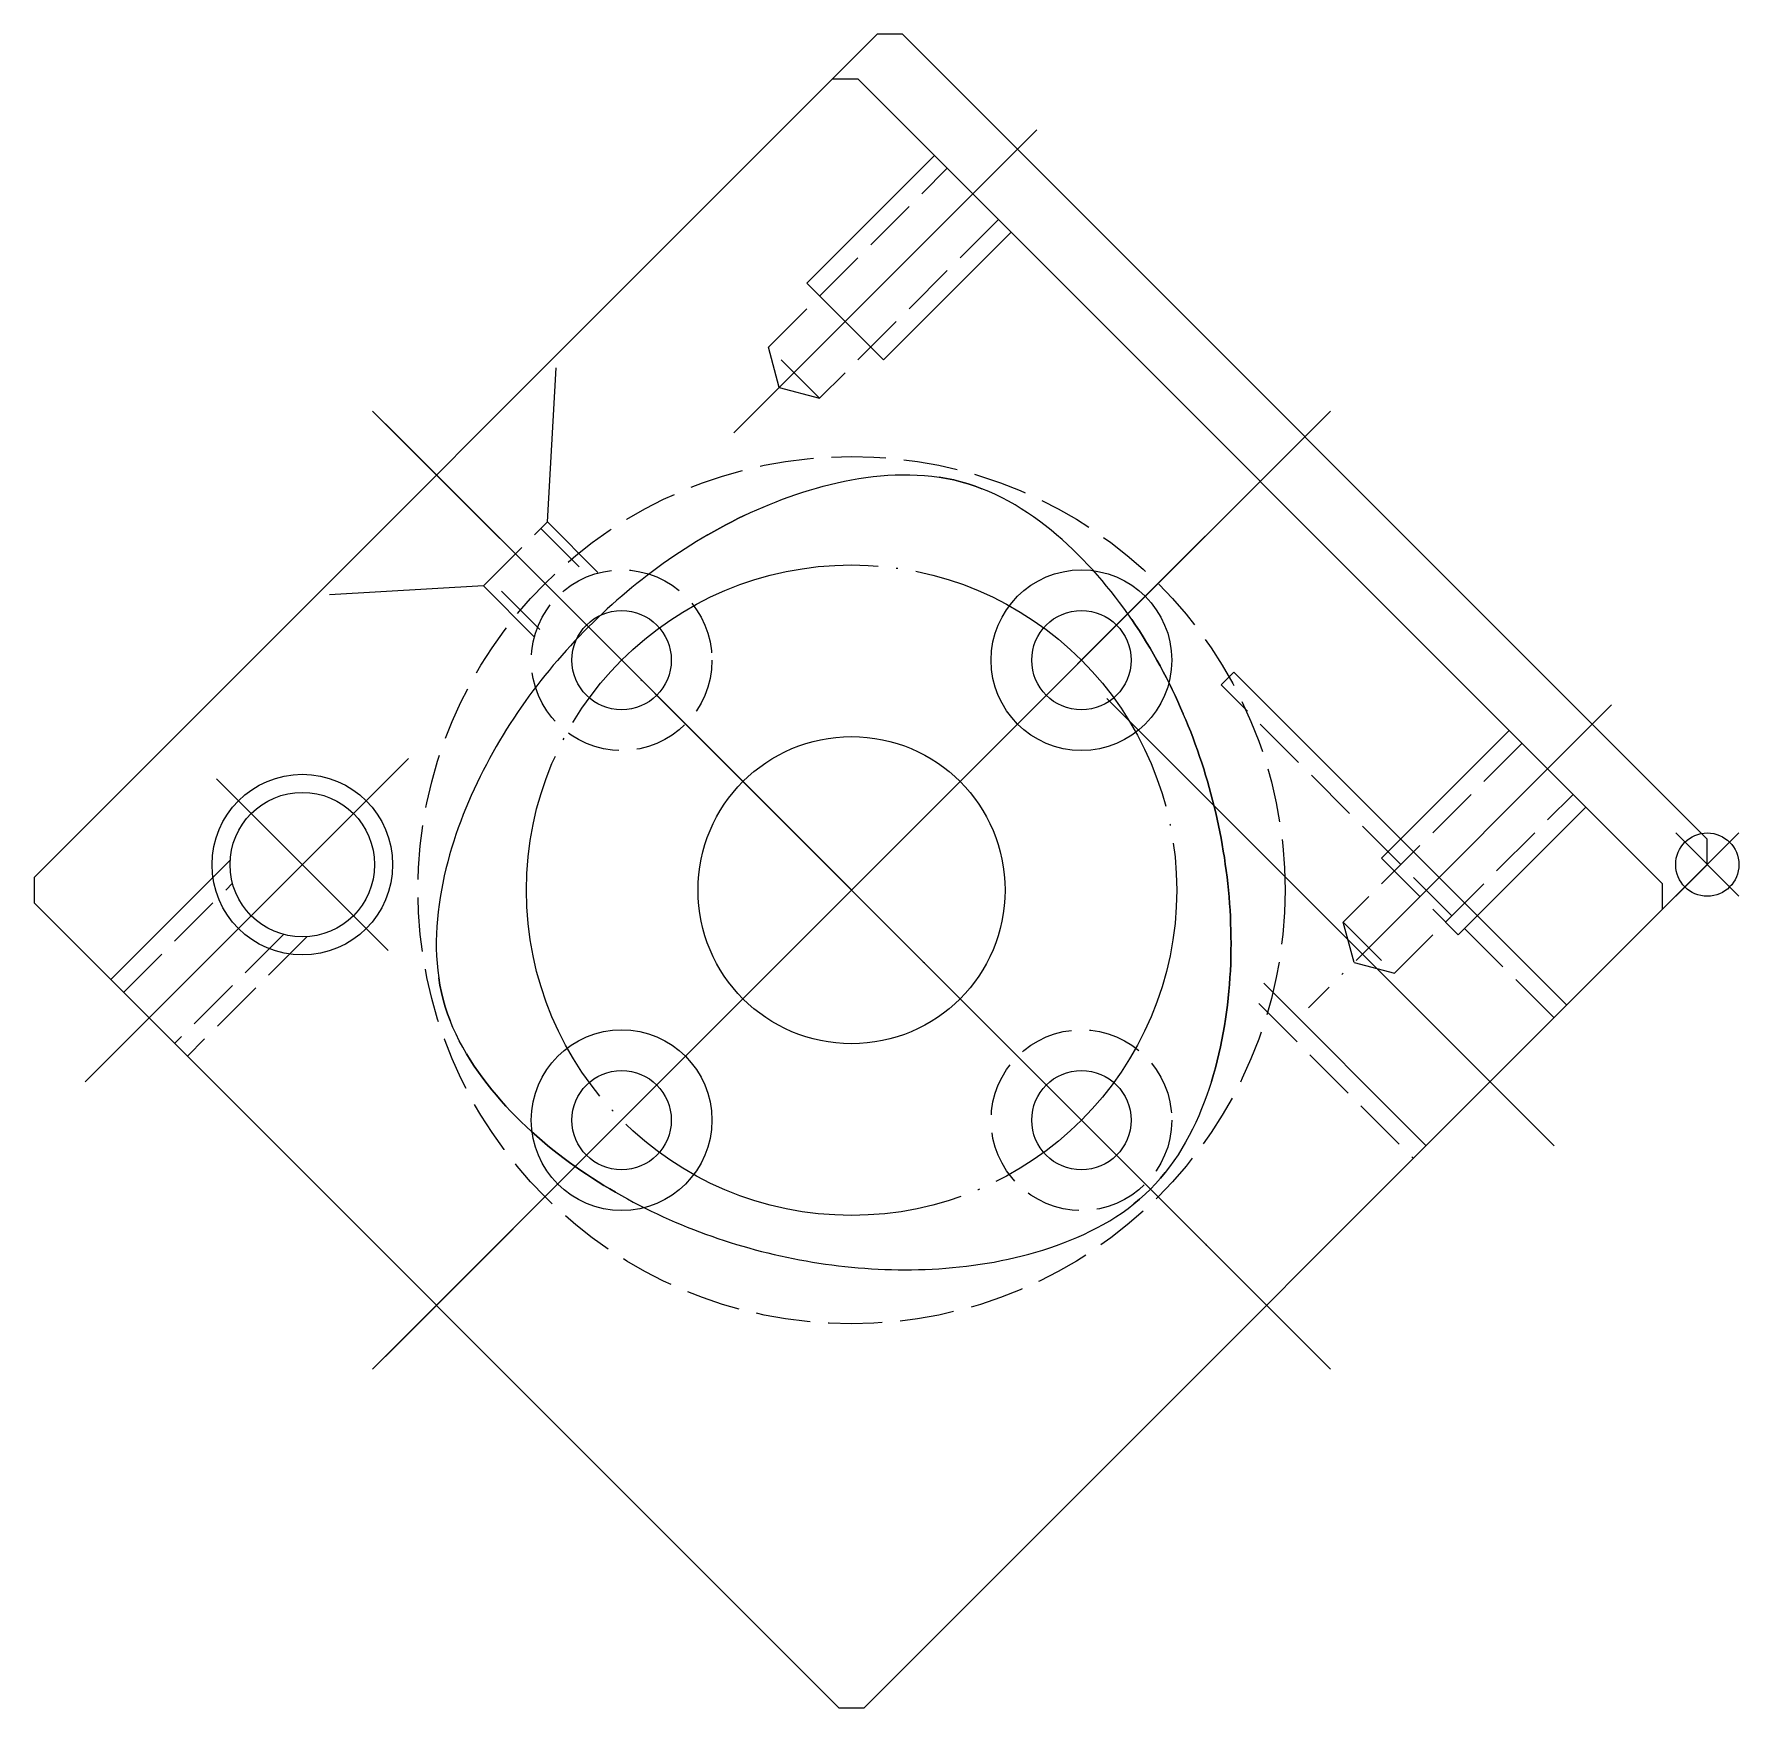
# Model space of a CAD drawing. Extents: x 166.6 to 261, y 712.6 to 805.2.
import ezdxf

# ---------------------------------------------------------------- set-up
doc = ezdxf.new("R2010")
doc.units = 0
doc.header["$MEASUREMENT"] = 0
doc.linetypes.add('CENTER', pattern=[22, 20, -1, 0, -1])
doc.linetypes.add('DASHED', pattern=[4, 3, -1])
doc.layers.get('0').update_dxf_attribs({"linetype": 'CONTINUOUS'})
doc.layers.add('$PARTREF_BOM', color=7, linetype='CONTINUOUS')
doc.styles.get("Standard").update_dxf_attribs({"font": 'txt.shx', "bigfont": 'chineset.shx'})

# ---------------------------------------------------------------- blocks, each defined once
blk = doc.blocks.new('PARTREF')
at = {"layer": '$PARTREF_BOM', "color": 2}
for p, q in [((-1.75, -1.75), (1.75, 1.75)), ((-1.75, 1.75), (1.75, -1.75))]:
    blk.add_line(p, q, dxfattribs=at)
blk.add_circle((0, 0), 1.75, dxfattribs=at)
at = {"layer": '$PARTREF_BOM', "color": 2, "flags": 1}
for tag, p in [('TAG5', (-16.086, -4.95)), ('TAG10', (-5.651, -4.998)), ('TAG15', (5.594, -4.742)), ('TAG4', (-16.086, -8.95)), ('TAG9', (-5.651, -8.998)), ('TAG14', (5.594, -8.742)), ('TAG13', (5.594, -12.742)), ('TAG3', (-16.086, -12.95)), ('TAG8', (-5.651, -12.998)), ('TAG2', (-16.086, -16.95)), ('TAG7', (-5.651, -16.998)), ('TAG12', (5.594, -16.742)), ('TAG1', (-16.086, -20.95)), ('TAG6', (-5.651, -20.998)), ('TAG11', (5.594, -20.742))]:
    blk.add_attdef(tag, p, '', height=2.5, dxfattribs=at)

msp = doc.modelspace()

# ---------------------------------------------------------------- linework, layer by layer
at = {"color": 7, "linetype": 'CONTINUOUS'}
for p, q in [((166.641, 758.536), (213.31, 805.205)), ((214.724, 805.205), (213.31, 805.205)), ((259.272, 760.658), (214.724, 805.205)), ((210.835, 802.73), (212.249, 802.73)), ((212.249, 802.73), (256.797, 758.183)), ((222.149, 799.902), (205.378, 783.131)), ((209.421, 791.417), (216.492, 798.488)), ((220.734, 794.245), (213.663, 787.174)), ((213.663, 787.174), (209.421, 791.417)), ((195.055, 778.206), (195.547, 786.736)), ((238.412, 784.346), (185.379, 731.313)), ((186.086, 783.639), (237.705, 732.02)), ((217.156, 780.613), (216.753, 780.682)), ((217.555, 780.53), (217.156, 780.613)), ((217.952, 780.432), (217.555, 780.53)), ((218.344, 780.319), (217.952, 780.432)), ((218.732, 780.191), (218.344, 780.319)), ((219.115, 780.049), (218.732, 780.191)), ((219.493, 779.893), (219.115, 780.049)), ((219.865, 779.725), (219.493, 779.893)), ((220.231, 779.544), (219.865, 779.725)), ((220.591, 779.352), (220.231, 779.544)), ((220.946, 779.15), (220.591, 779.352)), ((221.971, 778.486), (221.635, 778.716)), ((195.055, 778.206), (197.852, 775.408)), ((222.3, 778.248), (221.971, 778.486)), ((222.622, 778.003), (222.3, 778.248)), ((222.939, 777.752), (222.622, 778.003)), ((223.249, 777.494), (222.939, 777.752)), ((223.553, 777.23), (223.249, 777.494)), ((223.851, 776.962), (223.553, 777.23)), ((201.463, 775.899), (201.166, 775.685)), ((201.463, 775.899), (201.166, 775.685)), ((201.762, 776.11), (201.463, 775.899)), ((201.762, 776.11), (201.463, 775.899)), ((200.296, 775.026), (200.012, 774.801)), ((200.296, 775.026), (200.012, 774.801)), ((200.583, 775.249), (200.296, 775.026)), ((200.583, 775.249), (200.296, 775.026)), ((200.873, 775.469), (200.583, 775.249)), ((200.873, 775.469), (200.583, 775.249)), ((201.166, 775.685), (200.873, 775.469)), ((201.166, 775.685), (200.873, 775.469)), ((191.519, 774.67), (182.989, 774.177)), ((194.316, 771.873), (191.519, 774.67)), ((199.177, 774.108), (198.905, 773.872)), ((199.177, 774.108), (198.905, 773.872)), ((199.452, 774.342), (199.177, 774.108)), ((199.452, 774.342), (199.177, 774.108)), ((199.731, 774.573), (199.452, 774.342)), ((199.731, 774.573), (199.452, 774.342)), ((200.012, 774.801), (199.731, 774.573)), ((200.012, 774.801), (199.731, 774.573)), ((198.104, 773.146), (197.843, 772.899)), ((198.104, 773.146), (197.843, 772.899)), ((198.368, 773.391), (198.104, 773.146)), ((198.368, 773.391), (198.104, 773.146)), ((198.635, 773.632), (198.368, 773.391)), ((198.635, 773.632), (198.368, 773.391)), ((198.905, 773.872), (198.635, 773.632)), ((198.905, 773.872), (198.635, 773.632)), ((227.407, 772.809), (227.189, 773.123)), ((197.076, 772.14), (196.826, 771.882)), ((197.076, 772.14), (196.826, 771.882)), ((197.329, 772.396), (197.076, 772.14)), ((197.329, 772.396), (197.076, 772.14)), ((197.585, 772.648), (197.329, 772.396)), ((197.585, 772.648), (197.329, 772.396)), ((197.843, 772.899), (197.585, 772.648)), ((197.843, 772.899), (197.585, 772.648)), ((196.334, 771.357), (196.092, 771.09)), ((196.334, 771.357), (196.092, 771.09)), ((196.579, 771.62), (196.334, 771.357)), ((196.579, 771.62), (196.334, 771.357)), ((196.826, 771.882), (196.579, 771.62)), ((196.826, 771.882), (196.579, 771.62)), ((195.383, 770.272), (195.152, 769.994)), ((195.383, 770.272), (195.152, 769.994)), ((195.617, 770.548), (195.383, 770.272)), ((195.617, 770.548), (195.383, 770.272)), ((195.853, 770.82), (195.617, 770.548)), ((195.853, 770.82), (195.617, 770.548)), ((196.092, 771.09), (195.853, 770.82)), ((196.092, 771.09), (195.853, 770.82)), ((228.799, 770.567), (228.614, 770.891)), ((228.979, 770.241), (228.799, 770.567)), ((229.154, 769.914), (228.979, 770.241)), ((194.698, 769.429), (194.476, 769.142)), ((194.698, 769.429), (194.476, 769.142)), ((194.924, 769.713), (194.698, 769.429)), ((194.924, 769.713), (194.698, 769.429)), ((195.152, 769.994), (194.924, 769.713)), ((195.152, 769.994), (194.924, 769.713)), ((229.325, 769.586), (229.154, 769.914)), ((229.492, 769.256), (229.325, 769.586)), ((229.654, 768.926), (229.492, 769.256)), ((232.35, 769.194), (233.057, 769.901)), ((251.493, 751.465), (233.057, 769.901)), ((193.825, 768.262), (193.614, 767.963)), ((194.039, 768.558), (193.825, 768.262)), ((194.256, 768.852), (194.039, 768.558)), ((194.476, 769.142), (194.256, 768.852)), ((194.476, 769.142), (194.256, 768.852)), ((250.786, 743.687), (226.038, 768.436)), ((229.812, 768.594), (229.654, 768.926)), ((229.812, 768.595), (229.966, 768.262)), ((229.966, 768.262), (229.812, 768.594)), ((230.115, 767.929), (229.966, 768.262)), ((229.966, 768.262), (230.115, 767.929)), ((193.201, 767.354), (192.999, 767.045)), ((193.406, 767.66), (193.201, 767.354)), ((193.614, 767.963), (193.406, 767.66)), ((230.261, 767.594), (230.115, 767.929)), ((230.115, 767.929), (230.261, 767.594)), ((230.402, 767.259), (230.261, 767.594)), ((230.402, 767.259), (230.261, 767.594)), ((192.605, 766.418), (192.413, 766.099)), ((192.801, 766.733), (192.605, 766.418)), ((192.999, 767.045), (192.801, 766.733)), ((230.54, 766.922), (230.402, 767.259)), ((230.54, 766.922), (230.402, 767.259)), ((230.402, 767.259), (230.54, 766.923)), ((230.54, 766.923), (230.673, 766.585)), ((230.673, 766.585), (230.54, 766.922)), ((230.673, 766.585), (230.54, 766.922)), ((230.802, 766.247), (230.673, 766.585)), ((230.802, 766.247), (230.673, 766.585)), ((230.673, 766.585), (230.802, 766.247)), ((248.312, 766.668), (241.24, 759.597)), ((192.413, 766.099), (192.224, 765.777)), ((230.928, 765.908), (230.802, 766.247)), ((230.928, 765.908), (230.802, 766.247)), ((230.802, 766.247), (230.928, 765.908)), ((231.049, 765.568), (230.928, 765.908)), ((231.049, 765.568), (230.928, 765.908)), ((230.928, 765.908), (231.049, 765.568)), ((231.167, 765.227), (231.049, 765.568)), ((231.167, 765.227), (231.049, 765.568)), ((231.049, 765.568), (231.167, 765.227)), ((169.469, 747.223), (187.364, 765.118)), ((231.281, 764.885), (231.167, 765.227)), ((231.281, 764.885), (231.167, 765.227)), ((231.167, 765.227), (231.281, 764.885)), ((231.391, 764.542), (231.281, 764.885)), ((231.391, 764.542), (231.281, 764.885)), ((231.281, 764.885), (231.391, 764.542)), ((231.497, 764.198), (231.391, 764.542)), ((231.497, 764.198), (231.391, 764.542)), ((231.391, 764.542), (231.498, 764.198)), ((231.6, 763.853), (231.497, 764.198)), ((231.6, 763.853), (231.497, 764.198)), ((231.498, 764.198), (231.6, 763.853)), ((231.699, 763.508), (231.6, 763.853)), ((231.699, 763.508), (231.6, 763.853)), ((231.6, 763.853), (231.699, 763.508)), ((231.794, 763.161), (231.699, 763.508)), ((231.794, 763.161), (231.699, 763.508)), ((231.699, 763.508), (231.794, 763.161)), ((231.885, 762.813), (231.794, 763.161)), ((231.885, 762.813), (231.794, 763.161)), ((231.794, 763.161), (231.885, 762.813)), ((231.972, 762.464), (231.885, 762.813)), ((231.972, 762.464), (231.885, 762.813)), ((231.885, 762.813), (231.972, 762.464)), ((232.056, 762.114), (231.972, 762.464)), ((232.056, 762.114), (231.972, 762.464)), ((231.972, 762.464), (232.056, 762.114)), ((232.136, 761.763), (232.056, 762.114)), ((232.136, 761.763), (232.056, 762.114)), ((232.056, 762.114), (232.136, 761.764)), ((232.136, 761.764), (232.212, 761.412)), ((232.212, 761.411), (232.136, 761.763)), ((232.212, 761.411), (232.136, 761.763)), ((245.483, 755.354), (252.554, 762.425)), ((232.212, 761.412), (232.284, 761.058)), ((232.284, 761.058), (232.212, 761.411)), ((232.284, 761.058), (232.212, 761.411)), ((232.353, 760.704), (232.284, 761.058)), ((232.353, 760.704), (232.284, 761.058)), ((232.284, 761.058), (232.353, 760.704)), ((232.417, 760.349), (232.353, 760.704)), ((232.417, 760.349), (232.353, 760.704)), ((232.353, 760.704), (232.417, 760.349)), ((232.478, 759.992), (232.417, 760.349)), ((232.478, 759.992), (232.417, 760.349)), ((232.417, 760.349), (232.478, 759.993)), ((232.478, 759.993), (232.535, 759.635)), ((232.535, 759.635), (232.478, 759.992)), ((232.535, 759.635), (232.478, 759.992)), ((259.272, 759.243), (259.272, 760.658)), ((170.883, 752.879), (177.498, 759.494)), ((212.603, 712.574), (259.272, 759.243)), ((232.588, 759.276), (232.535, 759.635)), ((232.588, 759.276), (232.535, 759.635)), ((232.535, 759.635), (232.588, 759.276)), ((232.638, 758.916), (232.588, 759.276)), ((232.638, 758.916), (232.588, 759.276)), ((232.588, 759.276), (232.638, 758.916)), ((232.683, 758.555), (232.638, 758.916)), ((232.683, 758.555), (232.638, 758.916)), ((232.638, 758.916), (232.683, 758.555)), ((166.641, 758.536), (166.641, 757.122)), ((189.265, 758.224), (189.188, 757.829)), ((189.349, 758.616), (189.265, 758.224)), ((232.724, 758.193), (232.683, 758.555)), ((232.724, 758.193), (232.683, 758.555)), ((232.683, 758.555), (232.724, 758.193)), ((232.761, 757.829), (232.724, 758.193)), ((232.761, 757.829), (232.724, 758.193)), ((232.724, 758.193), (232.761, 757.829)), ((256.797, 756.769), (256.797, 758.183)), ((211.188, 712.574), (166.641, 757.122)), ((189.061, 757.032), (189.01, 756.63)), ((189.12, 757.432), (189.061, 757.032)), ((189.188, 757.829), (189.12, 757.432)), ((232.794, 757.464), (232.761, 757.829)), ((232.794, 757.464), (232.761, 757.829)), ((232.761, 757.829), (232.794, 757.464)), ((232.794, 757.464), (232.823, 757.098)), ((232.823, 757.098), (232.848, 756.731)), ((188.969, 756.226), (188.937, 755.821)), ((189.01, 756.63), (188.969, 756.226)), ((232.848, 756.731), (232.868, 756.363)), ((232.868, 756.363), (232.884, 755.993)), ((232.884, 755.993), (232.896, 755.622)), ((239.717, 753.831), (239.119, 756.061)), ((188.916, 755.414), (188.906, 755.006)), ((188.937, 755.821), (188.916, 755.414)), ((232.896, 755.622), (232.903, 755.25)), ((232.903, 755.25), (232.906, 754.876)), ((188.906, 755.006), (188.908, 754.598)), ((188.908, 754.598), (188.922, 754.19)), ((188.922, 754.19), (188.949, 753.783)), ((188.949, 753.783), (188.989, 753.377)), ((188.989, 753.377), (189.043, 752.972)), ((239.717, 753.831), (241.948, 753.233)), ((189.043, 752.972), (189.111, 752.569)), ((189.111, 752.569), (189.195, 752.169)), ((234.722, 752.68), (243.715, 743.687)), ((189.195, 752.169), (189.293, 751.773)), ((189.293, 751.773), (189.406, 751.38)), ((189.406, 751.38), (189.534, 750.992)), ((189.534, 750.992), (189.676, 750.61)), ((211.188, 712.574), (212.603, 712.574))]:
    msp.add_line(p, q, dxfattribs=at)
at = {"color": 3, "linetype": 'DASHED'}
for p, q in [((207.299, 787.881), (217.199, 797.781)), ((220.027, 794.952), (210.128, 785.053)), ((207.897, 785.651), (207.299, 787.881)), ((210.128, 785.053), (207.299, 787.881)), ((207.897, 785.65), (210.128, 785.053)), ((191.519, 774.67), (195.055, 778.206)), ((194.701, 777.852), (197.463, 775.09)), ((194.634, 772.262), (191.873, 775.024)), ((250.786, 750.758), (232.35, 769.194)), ((249.019, 765.961), (239.119, 756.061)), ((241.948, 753.233), (251.847, 763.132)), ((241.24, 759.597), (245.483, 755.354)), ((171.59, 752.172), (177.626, 758.208)), ((239.119, 756.061), (241.948, 753.233)), ((180.455, 755.38), (174.419, 749.344)), ((181.74, 755.251), (175.126, 748.637)), ((234.437, 751.551), (243.008, 742.98))]:
    msp.add_line(p, q, dxfattribs=at)
at = {"color": 1, "linetype": 'CENTER'}
for p, q in [((185.379, 784.346), (238.412, 731.313)), ((186.086, 732.02), (237.705, 783.639)), ((253.968, 768.082), (237.197, 751.311)), ((176.74, 763.994), (186.24, 754.493))]:
    msp.add_line(p, q, dxfattribs=at)
at = {"color": 7, "linetype": 'CONTINUOUS'}
for points in [[(211.108, 780.376), (211.5, 780.46), (211.896, 780.536), (212.293, 780.604), (212.693, 780.664), (213.095, 780.715), (213.499, 780.756), (213.904, 780.788), (214.311, 780.808), (214.718, 780.818), (215.126, 780.817), (215.534, 780.803), (215.942, 780.776), (216.348, 780.736), (216.753, 780.682), (217.156, 780.613), (217.555, 780.53), (217.952, 780.432), (218.344, 780.319), (218.732, 780.191), (219.115, 780.049)], [(204.934, 778.046), (205.27, 778.221), (205.609, 778.391), (205.952, 778.558), (206.298, 778.721), (206.647, 778.879), (207, 779.033), (207.357, 779.182), (207.717, 779.326), (208.08, 779.466), (208.447, 779.6), (208.818, 779.729), (209.191, 779.852), (209.568, 779.97), (209.949, 780.081), (210.332, 780.186), (210.719, 780.285), (211.108, 780.376)], [(204.934, 778.046), (205.27, 778.221), (205.609, 778.391), (205.952, 778.558), (206.298, 778.721), (206.647, 778.879), (207, 779.033), (207.357, 779.182), (207.717, 779.326), (208.08, 779.466), (208.447, 779.6), (208.818, 779.729), (209.191, 779.852), (209.568, 779.97), (209.949, 780.081), (210.332, 780.186), (210.719, 780.285), (211.108, 780.376)], [(227.189, 773.123), (226.965, 773.435), (226.736, 773.744), (226.502, 774.052), (226.263, 774.357), (226.018, 774.659), (225.767, 774.959), (225.511, 775.256), (225.249, 775.55), (224.981, 775.84), (224.708, 776.127), (224.428, 776.409), (224.142, 776.688), (223.851, 776.962), (223.553, 777.23), (223.249, 777.494), (222.939, 777.752), (222.622, 778.003), (222.3, 778.248), (221.971, 778.486), (221.635, 778.716), (221.294, 778.937), (220.946, 779.15)], [(205.952, 778.558), (205.609, 778.391), (205.27, 778.221), (204.934, 778.046), (204.602, 777.868), (204.273, 777.686), (203.948, 777.501), (203.626, 777.312), (203.307, 777.12), (202.991, 776.924), (202.679, 776.725), (202.37, 776.523), (202.065, 776.318), (201.762, 776.11)], [(205.952, 778.558), (205.609, 778.391), (205.27, 778.221), (204.934, 778.046), (204.602, 777.868), (204.273, 777.686), (203.948, 777.501), (203.626, 777.312), (203.307, 777.12), (202.991, 776.924), (202.679, 776.725), (202.37, 776.523), (202.065, 776.318), (201.762, 776.11)], [(203.948, 777.501), (204.273, 777.686), (204.602, 777.868), (204.934, 778.046)], [(203.948, 777.501), (204.273, 777.686), (204.602, 777.868), (204.934, 778.046)], [(228.033, 771.857), (227.829, 772.176), (227.621, 772.493), (227.408, 772.809), (227.189, 773.123), (226.965, 773.435), (226.737, 773.744), (226.502, 774.052), (226.263, 774.357), (226.018, 774.659), (225.767, 774.959), (225.511, 775.256), (225.249, 775.55), (224.981, 775.84), (224.707, 776.127), (224.428, 776.409), (224.142, 776.688), (223.851, 776.962)], [(228.033, 771.857), (227.829, 772.176), (227.621, 772.493), (227.408, 772.809), (227.189, 773.123), (226.965, 773.435), (226.737, 773.744), (226.502, 774.052), (226.263, 774.357), (226.018, 774.659), (225.767, 774.959), (225.511, 775.256), (225.249, 775.55), (224.981, 775.84), (224.707, 776.127), (224.428, 776.409), (224.142, 776.688), (223.851, 776.962)], [(227.407, 772.809), (227.621, 772.493), (227.829, 772.176), (228.033, 771.857), (228.231, 771.537), (228.425, 771.215), (228.614, 770.891), (228.799, 770.567), (228.979, 770.241), (229.154, 769.914), (229.325, 769.586), (229.492, 769.256), (229.654, 768.926), (229.812, 768.595)], [(228.614, 770.891), (228.425, 771.215), (228.231, 771.537), (228.033, 771.857)], [(192.224, 765.777), (192.038, 765.452), (191.857, 765.123), (191.678, 764.79)], [(191.678, 764.79), (191.504, 764.455), (191.333, 764.116), (191.167, 763.773), (191.004, 763.427), (190.846, 763.077), (190.692, 762.724), (190.543, 762.368), (190.399, 762.008), (190.259, 761.644), (190.125, 761.277), (189.996, 760.907), (189.872, 760.533), (189.755, 760.156), (189.644, 759.776), (189.538, 759.393), (189.44, 759.006), (189.349, 758.616)], [(191.678, 764.79), (191.504, 764.455), (191.333, 764.116), (191.167, 763.773), (191.004, 763.427), (190.846, 763.077), (190.692, 762.724), (190.543, 762.368), (190.399, 762.008), (190.259, 761.644), (190.125, 761.277), (189.996, 760.907), (189.872, 760.533), (189.755, 760.156), (189.644, 759.776), (189.538, 759.393), (189.44, 759.006), (189.349, 758.616)], [(232.819, 752.612), (232.846, 752.992), (232.868, 753.371), (232.885, 753.749), (232.896, 754.126), (232.903, 754.502), (232.906, 754.876), (232.903, 755.25), (232.896, 755.622), (232.884, 755.993), (232.868, 756.363), (232.848, 756.731), (232.823, 757.098), (232.794, 757.464)], [(232.819, 752.612), (232.846, 752.992), (232.868, 753.371), (232.885, 753.749), (232.896, 754.126), (232.903, 754.502), (232.906, 754.876), (232.903, 755.25), (232.896, 755.622), (232.884, 755.993), (232.868, 756.363), (232.848, 756.731), (232.823, 757.098), (232.794, 757.464)], [(231.815, 747.238), (231.931, 747.621), (232.039, 748.005), (232.14, 748.389), (232.233, 748.774), (232.32, 749.159), (232.4, 749.545), (232.474, 749.93), (232.541, 750.315), (232.602, 750.699), (232.657, 751.083), (232.706, 751.467), (232.749, 751.85), (232.787, 752.231), (232.819, 752.612), (232.846, 752.992), (232.868, 753.371), (232.885, 753.749), (232.897, 754.126), (232.903, 754.502), (232.906, 754.876), (232.903, 754.502), (232.897, 754.126), (232.885, 753.749), (232.868, 753.371), (232.846, 752.992), (232.819, 752.612), (232.787, 752.231), (232.749, 751.85), (232.706, 751.467), (232.657, 751.083), (232.602, 750.699), (232.541, 750.315), (232.474, 749.93), (232.4, 749.545), (232.32, 749.159), (232.233, 748.774), (232.14, 748.389), (232.039, 748.005), (231.931, 747.621), (231.815, 747.238), (231.692, 746.856), (231.56, 746.476), (231.421, 746.097), (231.272, 745.721), (231.115, 745.348), (230.949, 744.977), (230.774, 744.611), (230.589, 744.248), (230.393, 743.89), (230.188, 743.538), (229.972, 743.191), (229.745, 742.852), (229.507, 742.52), (229.258, 742.196), (228.997, 741.882), (228.725, 741.577), (228.442, 741.283), (228.148, 741), (227.843, 740.728), (227.529, 740.467), (227.843, 740.728), (228.148, 741), (228.442, 741.283), (228.725, 741.577), (228.997, 741.882), (229.258, 742.196)], [(192.763, 745.874), (192.494, 746.172), (192.231, 746.476), (191.973, 746.786), (191.721, 747.102), (191.476, 747.425), (191.239, 747.754), (191.009, 748.09), (190.787, 748.431), (190.575, 748.779), (190.372, 749.133), (190.18, 749.494), (190, 749.86), (189.831, 750.232), (189.676, 750.61), (189.534, 750.992), (189.406, 751.38), (189.293, 751.773), (189.195, 752.169), (189.111, 752.569), (189.043, 752.972)], [(190.575, 748.779), (190.787, 748.431), (191.009, 748.089), (191.239, 747.754), (191.476, 747.425), (191.721, 747.102), (191.973, 746.786), (192.231, 746.476), (192.494, 746.172), (192.763, 745.874), (193.037, 745.582), (193.315, 745.297), (193.598, 745.017), (193.885, 744.744), (194.175, 744.476), (194.469, 744.214), (194.766, 743.958), (195.065, 743.707), (195.368, 743.462), (195.673, 743.222), (195.98, 742.988), (196.29, 742.759), (196.602, 742.536), (196.916, 742.317), (197.231, 742.104), (197.549, 741.895), (197.868, 741.692), (198.188, 741.493), (198.51, 741.299), (198.833, 741.11), (199.158, 740.926), (199.484, 740.746), (199.811, 740.57), (200.139, 740.399), (200.468, 740.233), (200.799, 740.071), (201.13, 739.913), (201.463, 739.759), (201.796, 739.609), (202.13, 739.464), (202.466, 739.322), (202.802, 739.185), (203.139, 739.052), (203.478, 738.922), (203.817, 738.797), (204.157, 738.675), (204.498, 738.557), (204.84, 738.444), (205.183, 738.333), (205.526, 738.227), (205.871, 738.125), (206.217, 738.026), (206.564, 737.931), (206.912, 737.84), (207.26, 737.753), (207.61, 737.669), (207.961, 737.589), (208.313, 737.513), (208.666, 737.441), (209.02, 737.372), (209.376, 737.307), (209.732, 737.246), (210.09, 737.189), (210.448, 737.136), (210.808, 737.087), (211.17, 737.042), (211.532, 737.001), (211.896, 736.963), (212.26, 736.93), (212.626, 736.902), (212.994, 736.877), (213.362, 736.856), (213.732, 736.84), (214.103, 736.829), (214.475, 736.822), (214.848, 736.819), (215.223, 736.821), (215.599, 736.828), (215.975, 736.84), (216.353, 736.857), (216.732, 736.879), (217.112, 736.905), (217.493, 736.938), (217.875, 736.976), (218.258, 737.019), (218.641, 737.068), (219.025, 737.123), (219.41, 737.184), (219.795, 737.251), (220.18, 737.325), (220.565, 737.405), (220.951, 737.491), (221.336, 737.585), (221.72, 737.686), (222.104, 737.794), (222.487, 737.909), (222.869, 738.033), (223.249, 738.164), (223.627, 738.304), (224.004, 738.452), (224.377, 738.609), (224.747, 738.776), (225.114, 738.951), (225.477, 739.136), (225.835, 739.331), (226.187, 739.537), (226.534, 739.753), (226.873, 739.98), (227.205, 740.218), (227.529, 740.467)], [(197.868, 741.692), (197.549, 741.895), (197.231, 742.104), (196.916, 742.317), (196.602, 742.536), (196.29, 742.759), (195.98, 742.988), (195.673, 743.222), (195.368, 743.462), (195.065, 743.707), (194.766, 743.958), (194.469, 744.214), (194.175, 744.476), (193.885, 744.744), (193.598, 745.017), (193.315, 745.297), (193.037, 745.582), (192.763, 745.874)], [(198.833, 741.11), (198.51, 741.299), (198.188, 741.493), (197.868, 741.692)]]:
    msp.add_lwpolyline(points, dxfattribs=at)
at = {"color": 3, "linetype": 'DASHED'}
for centre, radius in [((211.896, 757.829), 24), ((199.168, 770.557), 5), ((224.623, 745.101), 5)]:
    msp.add_circle(centre, radius, dxfattribs=at)
at = {"color": 1, "linetype": 'CENTER'}
msp.add_circle((211.896, 757.829), 18, dxfattribs=at)
at = {"color": 7, "linetype": 'CONTINUOUS'}
for centre, radius in [((224.623, 770.557), 5), ((199.168, 770.557), 2.75), ((224.623, 770.557), 2.75), ((211.896, 757.829), 8.5), ((181.49, 759.243), 5), ((181.49, 759.243), 4), ((199.168, 745.101), 5), ((199.168, 745.101), 2.75), ((224.623, 745.101), 2.75)]:
    msp.add_circle(centre, radius, dxfattribs=at)

# ---------------------------------------------------------------- block references
at = {"color": 7}
msp.add_blockref('PARTREF', (259.272, 759.243), dxfattribs=at)

doc.saveas('drawing.dxf')
